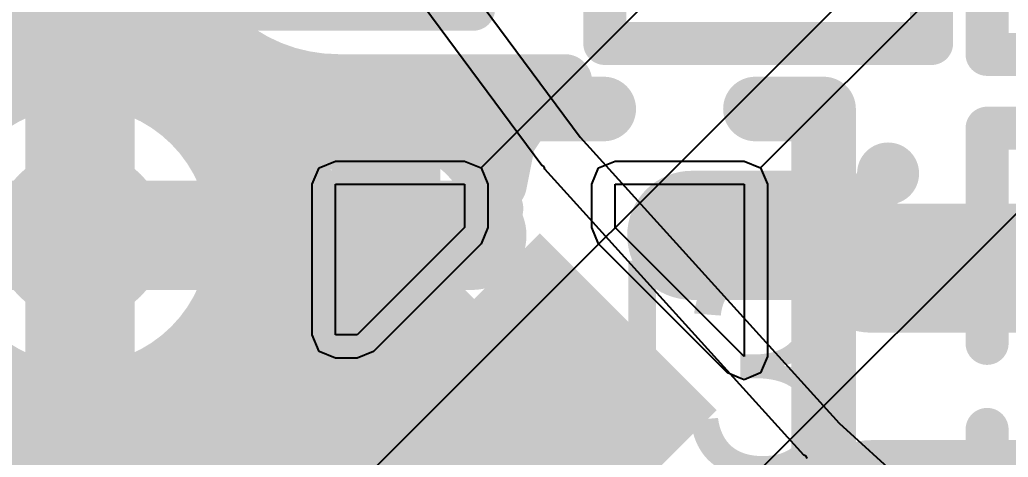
# Model space of a CAD drawing. Header units: inches. Extents: x 0 to 215, y 0 to 215.
# Drawn here: x 0.1195 to 0.21, y 0.3497 to 0.3897 of the extents above; entities that cross this region are included whole.
import ezdxf

# ---------------------------------------------------------------- set-up
doc = ezdxf.new("R2010")
doc.units = ezdxf.units.IN
doc.header["$MEASUREMENT"] = 0
for name, color, linetype in [('BottomLayer', 5, 'Continuous'), ('BottomOverlay', 54, 'Continuous'), ('BottomSolder', 6, 'Continuous'), ('TopLayer', 1, 'Continuous'), ('TopOverlay', 2, 'Continuous'), ('TopPaste', 8, 'Continuous'), ('TopSolder', 216, 'Continuous'), ('ViaHoleLayer', 16, 'Continuous')]:
    doc.layers.add(name, color=color, linetype=linetype)
doc.styles.add('Arial', font='', dxfattribs={"height": 0.2})
doc.styles.get('Arial').set_extended_font_data('Arial')

# ---------------------------------------------------------------- blocks, each defined once
blk = doc.blocks.new('FBP4L_L1_0_W1_0_P0_65_BL_EP_9')
at = {"layer": 'TopLayer'}
blk.add_hatch(color=1, dxfattribs=at).paths.add_polyline_path([(-0.011459, 0.000004), (0.001904, 0.013367), (0.015267, 0.000004), (0.001904, -0.013358)])
h = blk.add_hatch(color=1, dxfattribs=at)
edge = h.paths.add_edge_path()
edge.add_arc((-0.012, -0.016), 0.003937, 0, 360)
h = blk.add_hatch(color=1, dxfattribs=at)
edge = h.paths.add_edge_path()
edge.add_arc((0.016, -0.016), 0.003937, 0, 360)
at = {"layer": 'TopPaste'}
blk.add_hatch(color=8, dxfattribs=at).paths.add_polyline_path([(-0.011459, 0.000004), (0.001904, 0.013367), (0.015267, 0.000004), (0.001904, -0.013358)])
h = blk.add_hatch(color=8, dxfattribs=at)
edge = h.paths.add_edge_path()
edge.add_arc((-0.012, -0.016), 0.003937, 0, 360)
h = blk.add_hatch(color=8, dxfattribs=at)
edge = h.paths.add_edge_path()
edge.add_arc((0.016, -0.016), 0.003937, 0, 360)
at = {"layer": 'TopSolder'}
blk.add_hatch(color=216, dxfattribs=at).paths.add_polyline_path([(-0.014287, 0.000004), (0.001904, 0.016196), (0.018095, 0.000004), (0.001904, -0.016187)])
h = blk.add_hatch(color=216, dxfattribs=at)
edge = h.paths.add_edge_path()
edge.add_arc((-0.012, -0.016), 0.003937, 0, 360)
h = blk.add_hatch(color=216, dxfattribs=at)
edge = h.paths.add_edge_path()
edge.add_arc((0.016, -0.016), 0.003937, 0, 360)
at = {"layer": 'TopLayer'}
for p, q in [((-0.016797, -0.02067), (-0.016797, -0.004916)), ((-0.016797, -0.004916), (-0.016797, -0.004916)), ((-0.016797, -0.004916), (-0.004985, -0.016727)), ((0.008793, -0.016727), (0.018636, -0.006884)), ((0.018636, -0.006884), (0.020605, -0.006884)), ((0.020605, -0.006884), (0.020605, -0.02067)), ((-0.004985, -0.016727), (-0.004985, -0.02067)), ((0.008793, -0.02067), (0.008793, -0.016727)), ((-0.004985, -0.02067), (-0.016797, -0.02067)), ((0.020605, -0.02067), (0.008793, -0.02067)), ((0.008793, -0.02067), (0.008793, -0.02067))]:
    blk.add_line(p, q, dxfattribs=at)
at = {"layer": 'TopOverlay'}
for points in [[(-0.024075, 0.027558, 0.005906, 0.005906, 0), (-0.024075, -0.027558, 0.005906, 0.005906, 0)], [(0.027893, 0.027558, 0.005906, 0.005906, 0), (0.027893, -0.027558, 0.005906, 0.005906, 0)], [(-0.01783, -0.027558, 0.005906, 0.005906, 0), (-0.024075, -0.027558, 0.005906, 0.005906, 0)], [(0.007758, -0.027558, 0.005906, 0.005906, 0), (-0.00395, -0.027558, 0.005906, 0.005906, 0)], [(0.027893, -0.027558, 0.005906, 0.005906, 0), (0.021638, -0.027558, 0.005906, 0.005906, 0)]]:
    blk.add_lwpolyline(points, format="xyseb", dxfattribs=at)
for points in [[(-0.029106, -0.021656, 0.003937, 0.003937, 1), (-0.030846, -0.021656, 0.003937, 0.003937, 1)], [(-0.03183, -0.021656, 0.001969, 0.001969, 1), (-0.029862, -0.021656, 0.001969, 0.001969, 1)], [(-0.03009, -0.021656, 0.001969, 0.001969, 1), (-0.028122, -0.021656, 0.001969, 0.001969, 1)], [(-0.025552, -0.027558, 0.002953, 0.002953, 1), (-0.022599, -0.027558, 0.002953, 0.002953, 1)], [(-0.025552, -0.027558, 0.002953, 0.002953, 1), (-0.022599, -0.027558, 0.002953, 0.002953, 1)], [(-0.019307, -0.027558, 0.002953, 0.002953, 1), (-0.016353, -0.027558, 0.002953, 0.002953, 1)], [(-0.005426, -0.027558, 0.002953, 0.002953, 1), (-0.002474, -0.027558, 0.002953, 0.002953, 1)], [(0.006281, -0.027558, 0.002953, 0.002953, 1), (0.009234, -0.027558, 0.002953, 0.002953, 1)], [(0.020161, -0.027558, 0.002953, 0.002953, 1), (0.023114, -0.027558, 0.002953, 0.002953, 1)], [(0.026416, -0.027558, 0.002953, 0.002953, 1), (0.029369, -0.027558, 0.002953, 0.002953, 1)], [(0.026416, -0.027558, 0.002953, 0.002953, 1), (0.029369, -0.027558, 0.002953, 0.002953, 1)]]:
    blk.add_lwpolyline(points, format="xyseb", close=True, dxfattribs=at)
at = {"layer": 'TopSolder'}
for p, q in [((0.017129, 0.005387), (-214.579365, -214.394365)), ((-0.018304, 0.005387), (-214.579365, -214.394365)), ((-0.018745, -0.004475), (-0.018304, -0.00341)), ((-0.018304, -0.00341), (-0.016797, -0.002786)), ((-0.016797, -0.002786), (-0.016797, -0.002786)), ((-0.016797, -0.002786), (-0.016797, -0.002786)), ((-0.016797, -0.002786), (-0.016356, -0.002969)), ((-0.016356, -0.002969), (-0.01529, -0.00341)), ((-0.01529, -0.00341), (-0.003478, -0.015221)), ((-0.018928, -0.004916), (-0.018745, -0.004475)), ((-0.018928, -0.02067), (-0.018928, -0.004916)), ((0.007286, -0.015221), (0.017129, -0.005378)), ((0.017129, -0.005378), (0.018636, -0.004754)), ((0.018636, -0.004754), (0.020605, -0.004754)), ((0.020605, -0.004754), (0.022112, -0.005378)), ((0.022112, -0.005378), (0.022736, -0.006884)), ((0.022736, -0.006884), (0.022736, -0.02067)), ((-0.003478, -0.015221), (-0.002854, -0.016727)), ((0.006662, -0.016727), (0.007286, -0.015221)), ((-0.002854, -0.016727), (-0.002854, -0.016727)), ((-0.002854, -0.016727), (-0.002854, -0.016727)), ((-0.002854, -0.016727), (-0.002854, -0.02067)), ((0.006662, -0.02067), (0.006662, -0.016727)), ((-0.018304, -0.022176), (-0.018928, -0.02067)), ((-0.002854, -0.02067), (-0.003478, -0.022176)), ((0.007286, -0.022176), (0.006662, -0.02067)), ((0.022736, -0.02067), (0.022112, -0.022176)), ((-0.018304, -0.022176), (-214.579365, -214.394365)), ((0.007286, -0.022176), (-214.579365, -214.394365)), ((-0.016797, -0.0228), (-0.018304, -0.022176)), ((-0.003478, -0.022176), (-0.004985, -0.0228)), ((0.008793, -0.0228), (0.007286, -0.022176)), ((0.022112, -0.022176), (0.020605, -0.0228)), ((-0.004985, -0.0228), (-0.016797, -0.0228)), ((0.020605, -0.0228), (0.008793, -0.0228))]:
    blk.add_line(p, q, dxfattribs=at)
blk = doc.blocks.new('BF82192__10')
at = {"layer": 'BottomOverlay'}
blk.add_lwpolyline([(0.295654, -0.086362, 0.01, 0.01, -1), (-0.294898, -0.086362, 0.01, 0.01, 0)], format="xyseb", dxfattribs=at)
blk.add_lwpolyline([(0.295654, -0.086362, 0.01, 0.01, -1), (-0.294898, -0.086362, 0.01, 0.01, 0)], format="xyseb", dxfattribs=at)
blk = doc.blocks.new('R0201_22')
at = {"layer": 'TopLayer'}
for points in [[(-0.01673, 0.007874), (-0.004919, 0.007874), (-0.004919, -0.007874), (-0.01673, -0.007874)], [(0.004916, 0.007874), (0.016727, 0.007874), (0.016727, -0.007874), (0.004916, -0.007874)]]:
    blk.add_hatch(color=1, dxfattribs=at).paths.add_polyline_path(points)
at = {"layer": 'TopPaste'}
for points in [[(-0.01673, 0.007874), (-0.004919, 0.007874), (-0.004919, -0.007874), (-0.01673, -0.007874)], [(0.004916, 0.007874), (0.016727, 0.007874), (0.016727, -0.007874), (0.004916, -0.007874)]]:
    blk.add_hatch(color=8, dxfattribs=at).paths.add_polyline_path(points)
at = {"layer": 'TopSolder'}
for points in [[(-0.02073, 0.011874), (-0.000919, 0.011874), (-0.000919, -0.011874), (-0.02073, -0.011874)], [(0.000916, 0.011874), (0.020727, 0.011874), (0.020727, -0.011874), (0.000916, -0.011874)]]:
    blk.add_hatch(color=216, dxfattribs=at).paths.add_polyline_path(points)
at = {"layer": 'TopOverlay'}
for points in [[(-0.023622, 0.014961, 0.003937, 0.003937, 0), (-0.003937, 0.014961, 0.003937, 0.003937, 0)], [(-0.023622, 0.014961, 0.003937, 0.003937, 0), (-0.023622, -0.014961, 0.003937, 0.003937, 0)], [(0.003937, 0.014961, 0.003937, 0.003937, 0), (0.023622, 0.014961, 0.003937, 0.003937, 0)], [(0.023622, 0.014961, 0.003937, 0.003937, 0), (0.023622, -0.014961, 0.003937, 0.003937, 0)], [(-0.023622, -0.014961, 0.003937, 0.003937, 0), (-0.003937, -0.014961, 0.003937, 0.003937, 0)], [(0.003937, -0.014961, 0.003937, 0.003937, 0), (0.023622, -0.014961, 0.003937, 0.003937, 0)]]:
    blk.add_lwpolyline(points, format="xyseb", dxfattribs=at)
for points in [[(-0.024606, 0.014961, 0.001969, 0.001969, 1), (-0.022638, 0.014961, 0.001969, 0.001969, 1)], [(-0.024606, 0.014961, 0.001969, 0.001969, 1), (-0.022638, 0.014961, 0.001969, 0.001969, 1)], [(-0.004921, 0.014961, 0.001969, 0.001969, 1), (-0.002953, 0.014961, 0.001969, 0.001969, 1)], [(0.002953, 0.014961, 0.001969, 0.001969, 1), (0.004921, 0.014961, 0.001969, 0.001969, 1)], [(0.022638, 0.014961, 0.001969, 0.001969, 1), (0.024606, 0.014961, 0.001969, 0.001969, 1)], [(0.022638, 0.014961, 0.001969, 0.001969, 1), (0.024606, 0.014961, 0.001969, 0.001969, 1)], [(-0.024606, -0.014961, 0.001969, 0.001969, 1), (-0.022638, -0.014961, 0.001969, 0.001969, 1)], [(-0.024606, -0.014961, 0.001969, 0.001969, 1), (-0.022638, -0.014961, 0.001969, 0.001969, 1)], [(-0.004921, -0.014961, 0.001969, 0.001969, 1), (-0.002953, -0.014961, 0.001969, 0.001969, 1)], [(0.002953, -0.014961, 0.001969, 0.001969, 1), (0.004921, -0.014961, 0.001969, 0.001969, 1)], [(0.022638, -0.014961, 0.001969, 0.001969, 1), (0.024606, -0.014961, 0.001969, 0.001969, 1)], [(0.022638, -0.014961, 0.001969, 0.001969, 1), (0.024606, -0.014961, 0.001969, 0.001969, 1)]]:
    blk.add_lwpolyline(points, format="xyseb", close=True, dxfattribs=at)
blk = doc.blocks.new('R0201_25')
at = {"layer": 'TopLayer'}
for points in [[(-0.01673, 0.007874), (-0.004919, 0.007874), (-0.004919, -0.007874), (-0.01673, -0.007874)], [(0.004916, 0.007874), (0.016727, 0.007874), (0.016727, -0.007874), (0.004916, -0.007874)]]:
    blk.add_hatch(color=1, dxfattribs=at).paths.add_polyline_path(points)
at = {"layer": 'TopPaste'}
for points in [[(-0.01673, 0.007874), (-0.004919, 0.007874), (-0.004919, -0.007874), (-0.01673, -0.007874)], [(0.004916, 0.007874), (0.016727, 0.007874), (0.016727, -0.007874), (0.004916, -0.007874)]]:
    blk.add_hatch(color=8, dxfattribs=at).paths.add_polyline_path(points)
at = {"layer": 'TopSolder'}
for points in [[(-0.02073, 0.011874), (-0.000919, 0.011874), (-0.000919, -0.011874), (-0.02073, -0.011874)], [(0.000916, 0.011874), (0.020727, 0.011874), (0.020727, -0.011874), (0.000916, -0.011874)]]:
    blk.add_hatch(color=216, dxfattribs=at).paths.add_polyline_path(points)
at = {"layer": 'TopOverlay'}
for points in [[(-0.023622, 0.014961, 0.003937, 0.003937, 0), (-0.003937, 0.014961, 0.003937, 0.003937, 0)], [(-0.023622, 0.014961, 0.003937, 0.003937, 0), (-0.023622, -0.014961, 0.003937, 0.003937, 0)], [(0.003937, 0.014961, 0.003937, 0.003937, 0), (0.023622, 0.014961, 0.003937, 0.003937, 0)], [(0.023622, 0.014961, 0.003937, 0.003937, 0), (0.023622, -0.014961, 0.003937, 0.003937, 0)], [(-0.023622, -0.014961, 0.003937, 0.003937, 0), (-0.003937, -0.014961, 0.003937, 0.003937, 0)], [(0.003937, -0.014961, 0.003937, 0.003937, 0), (0.023622, -0.014961, 0.003937, 0.003937, 0)]]:
    blk.add_lwpolyline(points, format="xyseb", dxfattribs=at)
for points in [[(-0.024606, 0.014961, 0.001969, 0.001969, 1), (-0.022638, 0.014961, 0.001969, 0.001969, 1)], [(-0.024606, 0.014961, 0.001969, 0.001969, 1), (-0.022638, 0.014961, 0.001969, 0.001969, 1)], [(-0.004921, 0.014961, 0.001969, 0.001969, 1), (-0.002953, 0.014961, 0.001969, 0.001969, 1)], [(0.002953, 0.014961, 0.001969, 0.001969, 1), (0.004921, 0.014961, 0.001969, 0.001969, 1)], [(0.022638, 0.014961, 0.001969, 0.001969, 1), (0.024606, 0.014961, 0.001969, 0.001969, 1)], [(0.022638, 0.014961, 0.001969, 0.001969, 1), (0.024606, 0.014961, 0.001969, 0.001969, 1)], [(-0.024606, -0.014961, 0.001969, 0.001969, 1), (-0.022638, -0.014961, 0.001969, 0.001969, 1)], [(-0.024606, -0.014961, 0.001969, 0.001969, 1), (-0.022638, -0.014961, 0.001969, 0.001969, 1)], [(-0.004921, -0.014961, 0.001969, 0.001969, 1), (-0.002953, -0.014961, 0.001969, 0.001969, 1)], [(0.002953, -0.014961, 0.001969, 0.001969, 1), (0.004921, -0.014961, 0.001969, 0.001969, 1)], [(0.022638, -0.014961, 0.001969, 0.001969, 1), (0.024606, -0.014961, 0.001969, 0.001969, 1)], [(0.022638, -0.014961, 0.001969, 0.001969, 1), (0.024606, -0.014961, 0.001969, 0.001969, 1)]]:
    blk.add_lwpolyline(points, format="xyseb", close=True, dxfattribs=at)
blk = doc.blocks.new('R0201_26')
at = {"layer": 'TopLayer'}
for points in [[(-0.01673, 0.007874), (-0.004919, 0.007874), (-0.004919, -0.007874), (-0.01673, -0.007874)], [(0.004916, 0.007874), (0.016727, 0.007874), (0.016727, -0.007874), (0.004916, -0.007874)]]:
    blk.add_hatch(color=1, dxfattribs=at).paths.add_polyline_path(points)
at = {"layer": 'TopPaste'}
for points in [[(-0.01673, 0.007874), (-0.004919, 0.007874), (-0.004919, -0.007874), (-0.01673, -0.007874)], [(0.004916, 0.007874), (0.016727, 0.007874), (0.016727, -0.007874), (0.004916, -0.007874)]]:
    blk.add_hatch(color=8, dxfattribs=at).paths.add_polyline_path(points)
at = {"layer": 'TopSolder'}
for points in [[(-0.02073, 0.011874), (-0.000919, 0.011874), (-0.000919, -0.011874), (-0.02073, -0.011874)], [(0.000916, 0.011874), (0.020727, 0.011874), (0.020727, -0.011874), (0.000916, -0.011874)]]:
    blk.add_hatch(color=216, dxfattribs=at).paths.add_polyline_path(points)
at = {"layer": 'TopOverlay'}
for points in [[(-0.023622, 0.014961, 0.003937, 0.003937, 0), (-0.003937, 0.014961, 0.003937, 0.003937, 0)], [(-0.023622, 0.014961, 0.003937, 0.003937, 0), (-0.023622, -0.014961, 0.003937, 0.003937, 0)], [(0.003937, 0.014961, 0.003937, 0.003937, 0), (0.023622, 0.014961, 0.003937, 0.003937, 0)], [(0.023622, 0.014961, 0.003937, 0.003937, 0), (0.023622, -0.014961, 0.003937, 0.003937, 0)], [(-0.023622, -0.014961, 0.003937, 0.003937, 0), (-0.003937, -0.014961, 0.003937, 0.003937, 0)], [(0.003937, -0.014961, 0.003937, 0.003937, 0), (0.023622, -0.014961, 0.003937, 0.003937, 0)]]:
    blk.add_lwpolyline(points, format="xyseb", dxfattribs=at)
for points in [[(-0.024606, 0.014961, 0.001969, 0.001969, 1), (-0.022638, 0.014961, 0.001969, 0.001969, 1)], [(-0.024606, 0.014961, 0.001969, 0.001969, 1), (-0.022638, 0.014961, 0.001969, 0.001969, 1)], [(-0.004921, 0.014961, 0.001969, 0.001969, 1), (-0.002953, 0.014961, 0.001969, 0.001969, 1)], [(0.002953, 0.014961, 0.001969, 0.001969, 1), (0.004921, 0.014961, 0.001969, 0.001969, 1)], [(0.022638, 0.014961, 0.001969, 0.001969, 1), (0.024606, 0.014961, 0.001969, 0.001969, 1)], [(0.022638, 0.014961, 0.001969, 0.001969, 1), (0.024606, 0.014961, 0.001969, 0.001969, 1)], [(-0.024606, -0.014961, 0.001969, 0.001969, 1), (-0.022638, -0.014961, 0.001969, 0.001969, 1)], [(-0.024606, -0.014961, 0.001969, 0.001969, 1), (-0.022638, -0.014961, 0.001969, 0.001969, 1)], [(-0.004921, -0.014961, 0.001969, 0.001969, 1), (-0.002953, -0.014961, 0.001969, 0.001969, 1)], [(0.002953, -0.014961, 0.001969, 0.001969, 1), (0.004921, -0.014961, 0.001969, 0.001969, 1)], [(0.022638, -0.014961, 0.001969, 0.001969, 1), (0.024606, -0.014961, 0.001969, 0.001969, 1)], [(0.022638, -0.014961, 0.001969, 0.001969, 1), (0.024606, -0.014961, 0.001969, 0.001969, 1)]]:
    blk.add_lwpolyline(points, format="xyseb", close=True, dxfattribs=at)
blk = doc.blocks.new('C0402_63')
at = {"layer": 'TopLayer'}
for points in [[(-0.02953, 0.012795), (-0.00591, 0.012795), (-0.00591, -0.012795), (-0.02953, -0.012795)], [(0.00591, 0.012795), (0.02953, 0.012795), (0.02953, -0.012795), (0.00591, -0.012795)]]:
    blk.add_hatch(color=1, dxfattribs=at).paths.add_polyline_path(points)
at = {"layer": 'TopPaste'}
for points in [[(-0.02953, 0.012795), (-0.00591, 0.012795), (-0.00591, -0.012795), (-0.02953, -0.012795)], [(0.00591, 0.012795), (0.02953, 0.012795), (0.02953, -0.012795), (0.00591, -0.012795)]]:
    blk.add_hatch(color=8, dxfattribs=at).paths.add_polyline_path(points)
at = {"layer": 'TopSolder'}
for points in [[(-0.03153, 0.014795), (-0.00391, 0.014795), (-0.00391, -0.014795), (-0.03153, -0.014795)], [(0.00391, 0.014795), (0.03153, 0.014795), (0.03153, -0.014795), (0.00391, -0.014795)]]:
    blk.add_hatch(color=216, dxfattribs=at).paths.add_polyline_path(points)
at = {"layer": 'TopOverlay'}
for points in [[(-0.032, -0.017, 0.004, 0.004, 0), (-0.032, 0.017, 0.004, 0.004, 0)], [(-0.007, 0.017, 0.004, 0.004, 0), (-0.032, 0.017, 0.004, 0.004, 0)], [(0.011, 0.017, 0.004, 0.004, 0), (0.008, 0.017, 0.004, 0.004, 0)], [(0.032, 0.017, 0.004, 0.004, 0), (0.011, 0.017, 0.004, 0.004, 0)], [(0.032, -0.017, 0.004, 0.004, 0), (0.032, 0.017, 0.004, 0.004, 0)], [(-0.011, -0.017, 0.004, 0.004, 0), (-0.032, -0.017, 0.004, 0.004, 0)], [(-0.007, -0.017, 0.004, 0.004, 0), (-0.011, -0.017, 0.004, 0.004, 0)], [(0.032, -0.017, 0.004, 0.004, 0), (0.008, -0.017, 0.004, 0.004, 0)]]:
    blk.add_lwpolyline(points, format="xyseb", dxfattribs=at)
for points in [[(-0.033, 0.017, 0.002, 0.002, 1), (-0.031, 0.017, 0.002, 0.002, 1)], [(-0.033, 0.017, 0.002, 0.002, 1), (-0.031, 0.017, 0.002, 0.002, 1)], [(-0.008, 0.017, 0.002, 0.002, 1), (-0.006, 0.017, 0.002, 0.002, 1)], [(0.007, 0.017, 0.002, 0.002, 1), (0.009, 0.017, 0.002, 0.002, 1)], [(0.01, 0.017, 0.002, 0.002, 1), (0.012, 0.017, 0.002, 0.002, 1)], [(0.01, 0.017, 0.002, 0.002, 1), (0.012, 0.017, 0.002, 0.002, 1)], [(0.031, 0.017, 0.002, 0.002, 1), (0.033, 0.017, 0.002, 0.002, 1)], [(0.031, 0.017, 0.002, 0.002, 1), (0.033, 0.017, 0.002, 0.002, 1)], [(-0.033, -0.017, 0.002, 0.002, 1), (-0.031, -0.017, 0.002, 0.002, 1)], [(-0.033, -0.017, 0.002, 0.002, 1), (-0.031, -0.017, 0.002, 0.002, 1)], [(-0.012, -0.017, 0.002, 0.002, 1), (-0.01, -0.017, 0.002, 0.002, 1)], [(-0.012, -0.017, 0.002, 0.002, 1), (-0.01, -0.017, 0.002, 0.002, 1)], [(-0.008, -0.017, 0.002, 0.002, 1), (-0.006, -0.017, 0.002, 0.002, 1)], [(0.007, -0.017, 0.002, 0.002, 1), (0.009, -0.017, 0.002, 0.002, 1)], [(0.031, -0.017, 0.002, 0.002, 1), (0.033, -0.017, 0.002, 0.002, 1)], [(0.031, -0.017, 0.002, 0.002, 1), (0.033, -0.017, 0.002, 0.002, 1)]]:
    blk.add_lwpolyline(points, format="xyseb", close=True, dxfattribs=at)
blk = doc.blocks.new('____73')
at = {"layer": 'BottomLayer'}
for p, q in [((-0.299262, -0.278701), (-0.278222, -0.307071)), ((-0.278222, -0.307071), (-0.254502, -0.333242)), ((-0.254502, -0.333242), (-0.22833, -0.356962))]:
    blk.add_line(p, q, dxfattribs=at)
at = {"layer": 'BottomSolder'}
for p, q in [((-0.281713, -0.30966), (-0.302753, -0.28129)), ((-0.281713, -0.30966), (-0.302753, -0.28129)), ((-0.281519, -0.309777), (-0.281713, -0.30966)), ((-0.281519, -0.309777), (-0.281713, -0.30966)), ((-0.281442, -0.30999), (-0.281519, -0.309777)), ((-0.281442, -0.30999), (-0.281519, -0.309777)), ((-0.257722, -0.336161), (-0.281442, -0.30999)), ((-0.257722, -0.336161), (-0.281442, -0.30999)), ((-0.257517, -0.336258), (-0.257722, -0.336161)), ((-0.257517, -0.336258), (-0.257722, -0.336161)), ((-0.257421, -0.336462), (-0.257517, -0.336258)), ((-0.257421, -0.336462), (-0.257517, -0.336258))]:
    blk.add_line(p, q, dxfattribs=at)

msp = doc.modelspace()

# ---------------------------------------------------------------- hatches: boundary and pattern name
at = {"layer": 'BottomLayer'}
h = msp.add_hatch(color=5, dxfattribs=at)
edge = h.paths.add_edge_path()
edge.add_arc((0.125, 0.37), 0.007874, 0, 360)
at = {"layer": 'TopLayer'}
h = msp.add_hatch(color=1, dxfattribs=at)
edge = h.paths.add_edge_path()
edge.add_arc((0.125, 0.37), 0.007874, 0, 360)
at = {"layer": 'ViaHoleLayer'}
h = msp.add_hatch(color=16, dxfattribs=at)
edge = h.paths.add_edge_path()
edge.add_arc((0.125, 0.37), 0.003937, 0, 360)

# ---------------------------------------------------------------- linework, layer by layer
at = {"layer": 'BottomLayer'}
for points in [[(0.13157, 0.393872, 0.005, 0.005, 0), (0.15261, 0.365502, 0.005, 0.005, 0)], [(0.011624, 0.389523, 0.005, 0.005, 0), (0.134795, 0.389523, 0.005, 0.005, 0)], [(0.011624, 0.385507, 0.005, 0.005, 0), (0.137773, 0.385507, 0.005, 0.005, 0)], [(0.125, 0.37, 0.01, 0.01, 0), (0.125, 0.381811, 0.01, 0.01, 0)], [(0.133529, 0.381491, 0.005, 0.005, 0), (0.140752, 0.381491, 0.005, 0.005, 0)], [(0.137203, 0.377476, 0.005, 0.005, 0), (0.14373, 0.377476, 0.005, 0.005, 0)], [(0.138886, 0.37346, 0.005, 0.005, 0), (0.146708, 0.37346, 0.005, 0.005, 0)], [(0.113189, 0.37, 0.01, 0.01, 0), (0.125, 0.37, 0.01, 0.01, 0)], [(0.125, 0.37, 0.01, 0.01, 0), (0.136811, 0.37, 0.01, 0.01, 0)], [(0.125, 0.358189, 0.01, 0.01, 0), (0.125, 0.37, 0.01, 0.01, 0)], [(0.1393, 0.369444, 0.005, 0.005, 0), (0.149686, 0.369444, 0.005, 0.005, 0)], [(0.138561, 0.365429, 0.005, 0.005, 0), (0.152691, 0.365429, 0.005, 0.005, 0)], [(0.154018, 0.363786, 0.005, 0.005, 0), (0.177738, 0.337615, 0.005, 0.005, 0)], [(0.136449, 0.361413, 0.005, 0.005, 0), (0.156169, 0.361413, 0.005, 0.005, 0)], [(0.011624, 0.357397, 0.005, 0.005, 0), (0.118219, 0.357397, 0.005, 0.005, 0)], [(0.131781, 0.357397, 0.005, 0.005, 0), (0.159809, 0.357397, 0.005, 0.005, 0)], [(0.011624, 0.353382, 0.005, 0.005, 0), (0.163448, 0.353382, 0.005, 0.005, 0)], [(0.011624, 0.349366, 0.005, 0.005, 0), (0.167088, 0.349366, 0.005, 0.005, 0)]]:
    msp.add_lwpolyline(points, format="xyseb", dxfattribs=at)
for points in [[(0.133545, 0.389523, 0.0025, 0.0025, 1), (0.136045, 0.389523, 0.0025, 0.0025, 1)], [(0.136523, 0.385507, 0.0025, 0.0025, 1), (0.139023, 0.385507, 0.0025, 0.0025, 1)], [(0.139311, 0.37, 0.005, 0.005, 1), (0.110689, 0.37, 0.005, 0.005, 1)], [(0.1225, 0.381811, 0.005, 0.005, 1), (0.1275, 0.381811, 0.005, 0.005, 1)], [(0.132279, 0.381491, 0.0025, 0.0025, 1), (0.134779, 0.381491, 0.0025, 0.0025, 1)], [(0.139502, 0.381491, 0.0025, 0.0025, 1), (0.142002, 0.381491, 0.0025, 0.0025, 1)], [(0.135953, 0.377476, 0.0025, 0.0025, 1), (0.138453, 0.377476, 0.0025, 0.0025, 1)], [(0.14248, 0.377476, 0.0025, 0.0025, 1), (0.14498, 0.377476, 0.0025, 0.0025, 1)], [(0.137636, 0.37346, 0.0025, 0.0025, 1), (0.140136, 0.37346, 0.0025, 0.0025, 1)], [(0.145458, 0.37346, 0.0025, 0.0025, 1), (0.147958, 0.37346, 0.0025, 0.0025, 1)], [(0.1225, 0.37, 0.005, 0.005, 1), (0.1275, 0.37, 0.005, 0.005, 1)], [(0.1225, 0.37, 0.005, 0.005, 1), (0.1275, 0.37, 0.005, 0.005, 1)], [(0.1225, 0.37, 0.005, 0.005, 1), (0.1275, 0.37, 0.005, 0.005, 1)], [(0.1225, 0.37, 0.005, 0.005, 1), (0.1275, 0.37, 0.005, 0.005, 1)], [(0.134311, 0.37, 0.005, 0.005, 1), (0.139311, 0.37, 0.005, 0.005, 1)], [(0.13805, 0.369444, 0.0025, 0.0025, 1), (0.14055, 0.369444, 0.0025, 0.0025, 1)], [(0.138061, 0.37, 0.0025, 0.0025, 1), (0.140561, 0.37, 0.0025, 0.0025, 1)], [(0.148436, 0.369444, 0.0025, 0.0025, 1), (0.150936, 0.369444, 0.0025, 0.0025, 1)], [(0.137311, 0.365429, 0.0025, 0.0025, 1), (0.139811, 0.365429, 0.0025, 0.0025, 1)], [(0.15136, 0.365502, 0.0025, 0.0025, 1), (0.15386, 0.365502, 0.0025, 0.0025, 1)], [(0.151441, 0.365429, 0.0025, 0.0025, 1), (0.153941, 0.365429, 0.0025, 0.0025, 1)], [(0.152768, 0.363786, 0.0025, 0.0025, 1), (0.155268, 0.363786, 0.0025, 0.0025, 1)], [(0.135198, 0.361413, 0.0025, 0.0025, 1), (0.137699, 0.361413, 0.0025, 0.0025, 1)], [(0.154919, 0.361413, 0.0025, 0.0025, 1), (0.157419, 0.361413, 0.0025, 0.0025, 1)], [(0.1225, 0.358189, 0.005, 0.005, 1), (0.1275, 0.358189, 0.005, 0.005, 1)], [(0.116969, 0.357397, 0.0025, 0.0025, 1), (0.119469, 0.357397, 0.0025, 0.0025, 1)], [(0.130531, 0.357397, 0.0025, 0.0025, 1), (0.133031, 0.357397, 0.0025, 0.0025, 1)], [(0.158559, 0.357397, 0.0025, 0.0025, 1), (0.161059, 0.357397, 0.0025, 0.0025, 1)], [(0.162198, 0.353382, 0.0025, 0.0025, 1), (0.164698, 0.353382, 0.0025, 0.0025, 1)], [(0.165838, 0.349366, 0.0025, 0.0025, 1), (0.168338, 0.349366, 0.0025, 0.0025, 1)]]:
    msp.add_lwpolyline(points, format="xyseb", close=True, dxfattribs=at)
at = {"layer": 'TopLayer'}
for points in [[(0.124768, 0.386753, 0.005, 0.005, 0), (0.124768, 0.422193, 0.005, 0.005, 0)], [(0.011624, 0.389523, 0.005, 0.005, 0), (0.124768, 0.389523, 0.005, 0.005, 0)], [(0.124768, 0.386753, 0.005, 0.005, 0), (0.1397, 0.386753, 0.005, 0.005, 0)], [(0.148646, 0.384074, 0.005, 0.005, -0.146488), (0.1397, 0.386753, 0.005, 0.005, 0)], [(0.148646, 0.384074, 0.005, 0.005, -0.146488), (0.1397, 0.386753, 0.005, 0.005, 0)], [(0.011624, 0.385507, 0.005, 0.005, 0), (0.141968, 0.385507, 0.005, 0.005, 0)], [(0.125, 0.37, 0.01, 0.01, 0), (0.125, 0.381811, 0.01, 0.01, 0)], [(0.148646, 0.384074, 0.005, 0.005, 0), (0.169388, 0.384074, 0.005, 0.005, 0)], [(0.166506, 0.382149, 0.005, 0.005, 0), (0.169388, 0.384074, 0.005, 0.005, 0)], [(0.164213, 0.378717, 0.005, 0.005, 0), (0.166506, 0.382149, 0.005, 0.005, 0)], [(0.133529, 0.381491, 0.005, 0.005, 0), (0.166067, 0.381491, 0.005, 0.005, 0)], [(0.150553, 0.359919, 0.005, 0.005, -1.780403), (0.163081, 0.372447, 0.005, 0.005, 0)], [(0.153, 0.37, 0.01, 0.01, 0), (0.153, 0.377874, 0.01, 0.01, 0)], [(0.163408, 0.374669, 0.005, 0.005, 0), (0.164213, 0.378717, 0.005, 0.005, 0)], [(0.137203, 0.377476, 0.005, 0.005, 0), (0.145808, 0.377476, 0.005, 0.005, 0)], [(0.160192, 0.377476, 0.005, 0.005, 0), (0.163966, 0.377476, 0.005, 0.005, 0)], [(0.138886, 0.37346, 0.005, 0.005, 0), (0.14322, 0.37346, 0.005, 0.005, 0)], [(0.181, 0.37, 0.011811, 0.011811, 0), (0.19441, 0.37, 0.011811, 0.011811, 0)], [(0.19441, 0.37, 0.011811, 0.011811, 0), (0.197409, 0.367, 0.011811, 0.011811, 0)], [(0.113189, 0.37, 0.01, 0.01, 0), (0.125, 0.37, 0.01, 0.01, 0)], [(0.125, 0.37, 0.01, 0.01, 0), (0.136811, 0.37, 0.01, 0.01, 0)], [(0.125, 0.358189, 0.01, 0.01, 0), (0.125, 0.37, 0.01, 0.01, 0)], [(0.145126, 0.37, 0.01, 0.01, 0), (0.153, 0.37, 0.01, 0.01, 0)], [(0.153, 0.362126, 0.01, 0.01, 0), (0.153, 0.37, 0.01, 0.01, 0)], [(0.153, 0.37, 0.01, 0.01, 0), (0.160874, 0.37, 0.01, 0.01, 0)], [(0.125, 0.37, 0.005906, 0.005906, 0), (0.153, 0.37, 0.005906, 0.005906, 0)], [(0.153, 0.37, 0.005906, 0.005906, 0), (0.153377, 0.369623, 0.005906, 0.005906, 0)], [(0.197409, 0.367, 0.011811, 0.011811, 0), (0.223, 0.367, 0.011811, 0.011811, 0)], [(0.1393, 0.369444, 0.005, 0.005, 0), (0.142641, 0.369444, 0.005, 0.005, 0)], [(0.153377, 0.367715, 0.005906, 0.005906, 0), (0.153377, 0.369623, 0.005906, 0.005906, 0)], [(0.153377, 0.367715, 0.005906, 0.005906, 0), (0.167096, 0.353996, 0.005906, 0.005906, 0)], [(0.138561, 0.365429, 0.005, 0.005, 0), (0.143687, 0.365429, 0.005, 0.005, 0)], [(0.136449, 0.361413, 0.005, 0.005, 0), (0.147179, 0.361413, 0.005, 0.005, 0)], [(0.148299, 0.357665, 0.005, 0.005, 0), (0.150553, 0.359919, 0.005, 0.005, 0)], [(0.144347, 0.356879, 0.005, 0.005, 0), (0.148299, 0.357665, 0.005, 0.005, 0)], [(0.011624, 0.357397, 0.005, 0.005, 0), (0.118219, 0.357397, 0.005, 0.005, 0)], [(0.131781, 0.357397, 0.005, 0.005, 0), (0.146955, 0.357397, 0.005, 0.005, 0)], [(0.140916, 0.354586, 0.005, 0.005, 0), (0.144347, 0.356879, 0.005, 0.005, 0)], [(0.138623, 0.351154, 0.005, 0.005, 0), (0.140916, 0.354586, 0.005, 0.005, 0)], [(0.167096, 0.353996, 0.005906, 0.005906, 0), (0.167096, 0.353996, 0.005906, 0.005906, 0)], [(0.011624, 0.353382, 0.005, 0.005, 0), (0.140111, 0.353382, 0.005, 0.005, 0)], [(0.137818, 0.347106, 0.005, 0.005, 0), (0.138623, 0.351154, 0.005, 0.005, 0)], [(0.011624, 0.349366, 0.005, 0.005, 0), (0.138267, 0.349366, 0.005, 0.005, 0)], [(0.190055, 0.338, 0.011811, 0.011811, 0), (0.197409, 0.345354, 0.011811, 0.011811, 0)], [(0.197409, 0.345354, 0.011811, 0.011811, 0), (0.223, 0.345354, 0.011811, 0.011811, 0)]]:
    msp.add_lwpolyline(points, format="xyseb", dxfattribs=at)
for points in [[(0.123518, 0.389523, 0.0025, 0.0025, 1), (0.126018, 0.389523, 0.0025, 0.0025, 1)], [(0.123518, 0.386753, 0.0025, 0.0025, 1), (0.126018, 0.386753, 0.0025, 0.0025, 1)], [(0.123518, 0.386753, 0.0025, 0.0025, 1), (0.126018, 0.386753, 0.0025, 0.0025, 1)], [(0.13845, 0.386753, 0.0025, 0.0025, 1), (0.14095, 0.386753, 0.0025, 0.0025, 1)], [(0.13845, 0.386753, 0.0025, 0.0025, 1), (0.14095, 0.386753, 0.0025, 0.0025, 1)], [(0.13845, 0.386753, 0.0025, 0.0025, 1), (0.14095, 0.386753, 0.0025, 0.0025, 1)], [(0.140718, 0.385507, 0.0025, 0.0025, 1), (0.143218, 0.385507, 0.0025, 0.0025, 1)], [(0.139311, 0.37, 0.005, 0.005, 1), (0.110689, 0.37, 0.005, 0.005, 1)], [(0.1225, 0.381811, 0.005, 0.005, 1), (0.1275, 0.381811, 0.005, 0.005, 1)], [(0.147396, 0.384074, 0.0025, 0.0025, 1), (0.149896, 0.384074, 0.0025, 0.0025, 1)], [(0.147396, 0.384074, 0.0025, 0.0025, 1), (0.149896, 0.384074, 0.0025, 0.0025, 1)], [(0.147396, 0.384074, 0.0025, 0.0025, 1), (0.149896, 0.384074, 0.0025, 0.0025, 1)], [(0.168138, 0.384074, 0.0025, 0.0025, 1), (0.170638, 0.384074, 0.0025, 0.0025, 1)], [(0.168138, 0.384074, 0.0025, 0.0025, 1), (0.170638, 0.384074, 0.0025, 0.0025, 1)], [(0.165256, 0.382149, 0.0025, 0.0025, 1), (0.167756, 0.382149, 0.0025, 0.0025, 1)], [(0.165256, 0.382149, 0.0025, 0.0025, 1), (0.167756, 0.382149, 0.0025, 0.0025, 1)], [(0.132279, 0.381491, 0.0025, 0.0025, 1), (0.134779, 0.381491, 0.0025, 0.0025, 1)], [(0.164817, 0.381491, 0.0025, 0.0025, 1), (0.167317, 0.381491, 0.0025, 0.0025, 1)], [(0.1505, 0.377874, 0.005, 0.005, 1), (0.1555, 0.377874, 0.005, 0.005, 1)], [(0.162963, 0.378717, 0.0025, 0.0025, 1), (0.165463, 0.378717, 0.0025, 0.0025, 1)], [(0.162963, 0.378717, 0.0025, 0.0025, 1), (0.165463, 0.378717, 0.0025, 0.0025, 1)], [(0.135953, 0.377476, 0.0025, 0.0025, 1), (0.138453, 0.377476, 0.0025, 0.0025, 1)], [(0.144558, 0.377476, 0.0025, 0.0025, 1), (0.147058, 0.377476, 0.0025, 0.0025, 1)], [(0.158942, 0.377476, 0.0025, 0.0025, 1), (0.161442, 0.377476, 0.0025, 0.0025, 1)], [(0.162716, 0.377476, 0.0025, 0.0025, 1), (0.165216, 0.377476, 0.0025, 0.0025, 1)], [(0.162158, 0.374669, 0.0025, 0.0025, 1), (0.164658, 0.374669, 0.0025, 0.0025, 1)], [(0.137636, 0.37346, 0.0025, 0.0025, 1), (0.140136, 0.37346, 0.0025, 0.0025, 1)], [(0.14197, 0.37346, 0.0025, 0.0025, 1), (0.14447, 0.37346, 0.0025, 0.0025, 1)], [(0.178047, 0.37, 0.005906, 0.005906, 1), (0.183953, 0.37, 0.005906, 0.005906, 1)], [(0.191457, 0.37, 0.005906, 0.005906, 1), (0.197362, 0.37, 0.005906, 0.005906, 1)], [(0.191457, 0.37, 0.005906, 0.005906, 1), (0.197362, 0.37, 0.005906, 0.005906, 1)], [(0.1225, 0.37, 0.005, 0.005, 1), (0.1275, 0.37, 0.005, 0.005, 1)], [(0.1225, 0.37, 0.005, 0.005, 1), (0.1275, 0.37, 0.005, 0.005, 1)], [(0.1225, 0.37, 0.005, 0.005, 1), (0.1275, 0.37, 0.005, 0.005, 1)], [(0.1225, 0.37, 0.005, 0.005, 1), (0.1275, 0.37, 0.005, 0.005, 1)], [(0.134311, 0.37, 0.005, 0.005, 1), (0.139311, 0.37, 0.005, 0.005, 1)], [(0.142626, 0.37, 0.005, 0.005, 1), (0.147626, 0.37, 0.005, 0.005, 1)], [(0.1505, 0.37, 0.005, 0.005, 1), (0.1555, 0.37, 0.005, 0.005, 1)], [(0.1505, 0.37, 0.005, 0.005, 1), (0.1555, 0.37, 0.005, 0.005, 1)], [(0.1505, 0.37, 0.005, 0.005, 1), (0.1555, 0.37, 0.005, 0.005, 1)], [(0.1505, 0.37, 0.005, 0.005, 1), (0.1555, 0.37, 0.005, 0.005, 1)], [(0.158374, 0.37, 0.005, 0.005, 1), (0.163374, 0.37, 0.005, 0.005, 1)], [(0.161831, 0.372447, 0.0025, 0.0025, 1), (0.164331, 0.372447, 0.0025, 0.0025, 1)], [(0.123524, 0.37, 0.002953, 0.002953, 1), (0.126476, 0.37, 0.002953, 0.002953, 1)], [(0.151524, 0.37, 0.002953, 0.002953, 1), (0.154476, 0.37, 0.002953, 0.002953, 1)], [(0.151524, 0.37, 0.002953, 0.002953, 1), (0.154476, 0.37, 0.002953, 0.002953, 1)], [(0.194457, 0.367, 0.005906, 0.005906, 1), (0.200362, 0.367, 0.005906, 0.005906, 1)], [(0.194457, 0.367, 0.005906, 0.005906, 1), (0.200362, 0.367, 0.005906, 0.005906, 1)], [(0.13805, 0.369444, 0.0025, 0.0025, 1), (0.14055, 0.369444, 0.0025, 0.0025, 1)], [(0.138061, 0.37, 0.0025, 0.0025, 1), (0.140561, 0.37, 0.0025, 0.0025, 1)], [(0.141391, 0.369444, 0.0025, 0.0025, 1), (0.143891, 0.369444, 0.0025, 0.0025, 1)], [(0.1519, 0.369623, 0.002953, 0.002953, 1), (0.154853, 0.369623, 0.002953, 0.002953, 1)], [(0.1519, 0.369623, 0.002953, 0.002953, 1), (0.154853, 0.369623, 0.002953, 0.002953, 1)], [(0.1519, 0.367715, 0.002953, 0.002953, 1), (0.154853, 0.367715, 0.002953, 0.002953, 1)], [(0.1519, 0.367715, 0.002953, 0.002953, 1), (0.154853, 0.367715, 0.002953, 0.002953, 1)], [(0.137311, 0.365429, 0.0025, 0.0025, 1), (0.139811, 0.365429, 0.0025, 0.0025, 1)], [(0.142437, 0.365429, 0.0025, 0.0025, 1), (0.144937, 0.365429, 0.0025, 0.0025, 1)], [(0.1505, 0.362126, 0.005, 0.005, 1), (0.1555, 0.362126, 0.005, 0.005, 1)], [(0.135198, 0.361413, 0.0025, 0.0025, 1), (0.137699, 0.361413, 0.0025, 0.0025, 1)], [(0.145929, 0.361413, 0.0025, 0.0025, 1), (0.148429, 0.361413, 0.0025, 0.0025, 1)], [(0.1225, 0.358189, 0.005, 0.005, 1), (0.1275, 0.358189, 0.005, 0.005, 1)], [(0.149303, 0.359919, 0.0025, 0.0025, 1), (0.151803, 0.359919, 0.0025, 0.0025, 1)], [(0.149303, 0.359919, 0.0025, 0.0025, 1), (0.151803, 0.359919, 0.0025, 0.0025, 1)], [(0.147049, 0.357665, 0.0025, 0.0025, 1), (0.149549, 0.357665, 0.0025, 0.0025, 1)], [(0.147049, 0.357665, 0.0025, 0.0025, 1), (0.149549, 0.357665, 0.0025, 0.0025, 1)], [(0.116969, 0.357397, 0.0025, 0.0025, 1), (0.119469, 0.357397, 0.0025, 0.0025, 1)], [(0.130531, 0.357397, 0.0025, 0.0025, 1), (0.133031, 0.357397, 0.0025, 0.0025, 1)], [(0.143097, 0.356879, 0.0025, 0.0025, 1), (0.145597, 0.356879, 0.0025, 0.0025, 1)], [(0.143097, 0.356879, 0.0025, 0.0025, 1), (0.145597, 0.356879, 0.0025, 0.0025, 1)], [(0.145705, 0.357397, 0.0025, 0.0025, 1), (0.148205, 0.357397, 0.0025, 0.0025, 1)], [(0.139666, 0.354586, 0.0025, 0.0025, 1), (0.142166, 0.354586, 0.0025, 0.0025, 1)], [(0.139666, 0.354586, 0.0025, 0.0025, 1), (0.142166, 0.354586, 0.0025, 0.0025, 1)], [(0.16562, 0.353996, 0.002953, 0.002953, 1), (0.168572, 0.353996, 0.002953, 0.002953, 1)], [(0.16562, 0.353996, 0.002953, 0.002953, 1), (0.168572, 0.353996, 0.002953, 0.002953, 1)], [(0.16562, 0.353996, 0.002953, 0.002953, 1), (0.168572, 0.353996, 0.002953, 0.002953, 1)], [(0.138861, 0.353382, 0.0025, 0.0025, 1), (0.141361, 0.353382, 0.0025, 0.0025, 1)], [(0.137373, 0.351154, 0.0025, 0.0025, 1), (0.139873, 0.351154, 0.0025, 0.0025, 1)], [(0.137373, 0.351154, 0.0025, 0.0025, 1), (0.139873, 0.351154, 0.0025, 0.0025, 1)], [(0.137017, 0.349366, 0.0025, 0.0025, 1), (0.139517, 0.349366, 0.0025, 0.0025, 1)], [(0.194457, 0.345354, 0.005906, 0.005906, 1), (0.200362, 0.345354, 0.005906, 0.005906, 1)], [(0.194457, 0.345354, 0.005906, 0.005906, 1), (0.200362, 0.345354, 0.005906, 0.005906, 1)]]:
    msp.add_lwpolyline(points, format="xyseb", close=True, dxfattribs=at)

# ---------------------------------------------------------------- block references
for name, p in [('____73', (0.449, 0.686047)), ('BF82192__10', (0.446378, 0.692622))]:
    msp.add_blockref(name, p)
for name, p, rotation in [('FBP4L_L1_0_W1_0_P0_65_BL_EP_9', (0.169, 0.354), 180), ('C0402_63', (0.144, 0.42272), 270), ('R0201_26', (0.188, 0.411178), 90), ('R0201_25', (0.223, 0.410178), 90), ('R0201_22', (0.223, 0.356178), 90)]:
    msp.add_blockref(name, p, dxfattribs=dict(rotation=rotation))

# ---------------------------------------------------------------- texts
at = {"layer": 'TopOverlay', "style": 'Arial'}
msp.add_text('U3', height=0.019685, dxfattribs=at).set_placement((0.16, 0.348))

doc.saveas('drawing.dxf')
